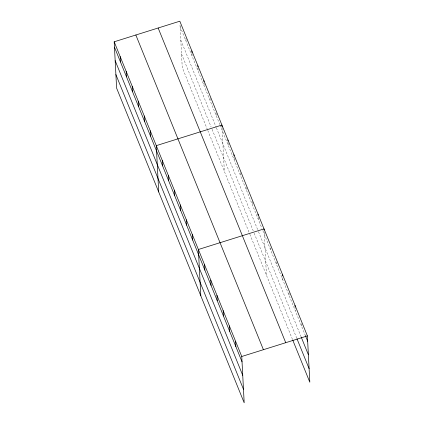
<?xml version="1.0" encoding="UTF-8"?>
<svg xmlns="http://www.w3.org/2000/svg" width="424" height="424" viewBox="0 0 424 424"><rect width="100%" height="100%" fill="white"/><g stroke="black" fill="none" stroke-linecap="round" stroke-linejoin="round"><path stroke-width="0.32" stroke-dasharray="2.12 1.59" d="M180.099 26.548L219.791 124.465M220.035 125.059L261.894 228.313M262.853 230.688L305.444 335.744M180.804 40.063L216.171 127.301M216.41 127.894L258.269 231.149M258.513 231.743L300.945 336.423M181.536 53.991L211.126 126.983M212.09 129.357L253.223 230.831M254.188 233.205L296.715 338.119M207.506 129.818L182.246 67.506L179.94 23.58M207.744 130.412L249.603 233.666M249.842 234.26L292.719 340.016M301.353 323.586L301.475 325.961M295.062 306.515L295.279 310.675M288.956 293.016L289.083 295.39M282.76 277.731L282.887 280.105M276.533 261.852L276.692 264.82M270.401 247.754L270.496 249.535M264.173 231.875L266.442 275.208M258.158 217.035L258.285 219.415M252.116 201.607L252.269 204.58M246.132 187.366L246.254 189.745M240.117 172.531L240.238 174.905M234.101 157.696L234.228 160.071M228.086 142.856L228.213 145.236M222.043 127.428L224.344 171.354M216.06 113.187L216.182 115.561M210.013 97.758L210.172 100.727M203.997 82.918L204.156 85.892M197.987 68.084L198.141 71.057M191.971 53.249L192.125 56.222M185.956 38.414L186.115 41.382"/><path stroke-width="0.64" d="M114.183 41.796L241.754 356.494L244.182 402.8L116.605 88.102L114.183 41.796L179.818 21.2L307.395 335.898L309.817 382.204L292.719 340.016M221.916 125.053L156.281 145.644L158.709 191.95M241.754 356.494L307.395 335.898M305.444 335.744L307.67 341.246M301.194 337.032L308.381 354.766M296.964 338.728L309.112 368.689M158.157 27.995L285.734 342.698M135.839 34.996L263.415 349.699M114.459 47.144L242.035 361.842M115.169 60.659L242.745 375.357M115.9 74.587L243.471 389.285M294.998 305.328L295.062 306.515M282.607 274.757L282.67 275.945M264.078 230.089L264.019 228.902L198.379 249.498L200.806 295.804M258.004 214.067L258.068 215.254M233.947 154.723L234.006 155.91M227.932 139.888L227.995 141.075M235.559 341.209L235.839 346.556M221.948 125.647L222.012 126.834M229.363 325.924L229.644 331.271M223.167 310.638L223.448 315.986M216.971 295.353L217.247 300.701M203.875 80.544L203.939 81.731M210.77 280.068L211.051 285.416M197.86 65.709L197.923 66.897M204.575 264.783L204.856 270.13M191.844 50.869L191.94 52.655M192.364 234.663L192.644 240.011M186.353 219.823L186.634 225.171M180.338 204.988L180.619 210.336M174.322 190.153L174.603 195.501M168.307 175.319L168.588 180.666M162.297 160.479L162.578 165.832M150.266 130.809L150.547 136.157M144.25 115.975L144.531 121.322M138.24 101.14L138.521 106.488M132.224 86.3L132.505 91.653M126.209 71.465L126.49 76.813M120.193 56.63L120.474 61.978"/></g></svg>
